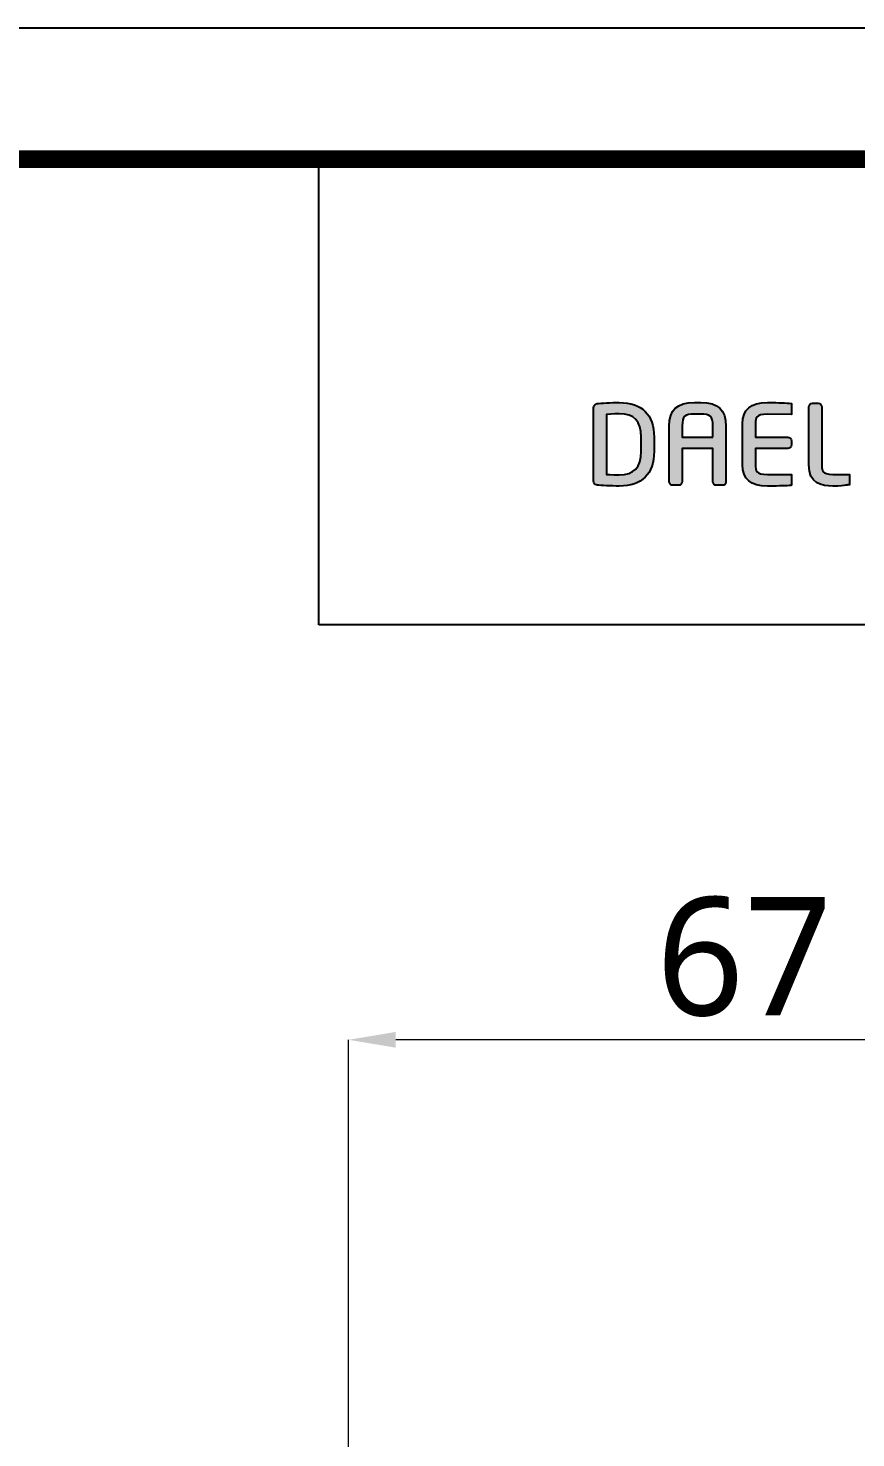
# Model space of a CAD drawing. Extents: x 16296677167 to 16296677818, y -37409618710 to -37409618233.
# Drawn here: x 16296677678.4 to 16296677748.5, y -37409618352.4 to -37409618233.2 of the extents above; entities that cross this region are included whole.
import ezdxf

# ---------------------------------------------------------------- set-up
doc = ezdxf.new("R2010")
doc.units = 0
doc.header["$LTSCALE"] = 10
doc.header["$MEASUREMENT"] = 0
doc.header["$PDMODE"] = 3
doc.header["$PDSIZE"] = -10
doc.layers.get('0').update_dxf_attribs({"linetype": 'CONTINUOUS'})
doc.layers.get('DEFPOINTS').update_dxf_attribs({"linetype": 'CONTINUOUS'})
doc.layers.add('레이어 1', color=7, linetype='CONTINUOUS')
doc.styles.add('Daelim Dimension', font='NanumGothic.ttf')
doc.dimstyles.new('DEFAULT', dxfattribs={"dimscale": 2, "dimtxt": 2, "dimasz": 2, "dimexe": 0, "dimexo": 2, "dimgap": 1, "dimtad": 1, "dimdec": 1, "dimzin": 9, "dimdsep": 46, "dimtxsty": 'Daelim Dimension', "dimcen": 0.5, "dimclrd": 252, "dimclre": 252, "dimclrt": 3, "dimadec": 1, "dimazin": 0, "dimtfac": 1, "dimtdec": 1, "dimtix": 1, "dimtmove": 0, "dimatfit": 3, "dimfxl": 1, "dimtolj": 1, "dimtzin": 1, "dimlwd": 9, "dimlwe": 9, "dimarcsym": 0})

# ---------------------------------------------------------------- blocks, each defined once
blk = doc.blocks.new('*D3')
at = {"color": 5, "lineweight": 9, "ltscale": 0.5, "transparency": 16777216}
for p, q in [((16296677705.5515, -37409618354.49032), (16296677705.5515, -37409618318.75658)), ((16296677768.5515, -37409618318.75658), (16296677709.5515, -37409618318.75658)), ((16296677772.5515, -37409618354.44032), (16296677772.5515, -37409618318.75658))]:
    blk.add_line(p, q, dxfattribs=at)
at = {"color": 5, "ltscale": 0.5, "transparency": 16777216}
for points in [[(16296677709.5515, -37409618318.08991), (16296677709.5515, -37409618319.42324), (16296677705.5515, -37409618318.75658)], [(16296677768.5515, -37409618318.08991), (16296677768.5515, -37409618319.42324), (16296677772.5515, -37409618318.75658)]]:
    blk.add_solid(points, dxfattribs=at)
at = {"layer": 'DEFPOINTS', "color": 0, "ltscale": 0.5, "transparency": 16777216}
for p in [(16296677705.5515, -37409618318.75658), (16296677705.5515, -37409618358.49032), (16296677772.5515, -37409618358.44032)]:
    blk.add_point(p, dxfattribs=at)
at = {"color": 7, "ltscale": 0.5, "transparency": 16777216, "insert": (16296677739.0515, -37409618311.75658), "char_height": 10, "attachment_point": 5, "style": 'Daelim Dimension'}
blk.add_mtext('\\A1;67', dxfattribs=at)

msp = doc.modelspace()

# ---------------------------------------------------------------- hatches: boundary and pattern name
at = {"layer": '레이어 1'}
h = msp.add_hatch(color=5, dxfattribs=at)
h.dxf.hatch_style = 2
edge = h.paths.add_edge_path()
edge.add_spline(control_points=[(16296677730.32654, -37409618268.987442), (16296677730.32654, -37409618270.313507), (16296677729.721531, -37409618270.958672), (16296677728.47628, -37409618270.958672), (16296677728.47628, -37409618270.958672), (16296677727.624331, -37409618270.942886), (16296677727.4023, -37409618270.939034), (16296677727.4023, -37409618270.939034), (16296677727.4023, -37409618265.854584), (16296677727.4023, -37409618265.854584), (16296677727.843559, -37409618265.810768), (16296677728.470659, -37409618265.803413), (16296677728.4769, -37409618265.803413), (16296677729.75589, -37409618265.803413), (16296677730.32654, -37409618266.411034), (16296677730.32654, -37409618267.772873), (16296677730.32654, -37409618267.772873), (16296677730.32654, -37409618268.987442), (16296677730.32654, -37409618268.987442)], knot_values=[0, 0, 0, 0, 1, 1, 1, 2, 2, 2, 3, 3, 3, 4, 4, 4, 5, 5, 5, 6, 6, 6, 6], degree=3, periodic=0)
edge = h.paths.add_edge_path()
edge.add_spline(control_points=[(16296677728.47628, -37409618264.848289), (16296677727.785021, -37409618264.848289), (16296677726.888281, -37409618264.890717), (16296677726.59421, -37409618264.938042), (16296677726.410299, -37409618264.968903), (16296677726.2924, -37409618265.106354), (16296677726.2924, -37409618265.287979), (16296677726.2924, -37409618265.287979), (16296677726.2924, -37409618271.473373), (16296677726.2924, -37409618271.473373), (16296677726.2924, -37409618271.663773), (16296677726.41143, -37409618271.797722), (16296677726.603149, -37409618271.824364), (16296677726.881281, -37409618271.870628), (16296677727.77511, -37409618271.912712), (16296677728.47628, -37409618271.912712), (16296677730.406481, -37409618271.912712), (16296677731.426279, -37409618270.90081), (16296677731.426279, -37409618268.987442), (16296677731.426279, -37409618268.987442), (16296677731.426279, -37409618267.772873), (16296677731.426279, -37409618267.772873), (16296677731.426279, -37409618265.859512), (16296677730.406481, -37409618264.848289), (16296677728.47628, -37409618264.848289)], knot_values=[0, 0, 0, 0, 1, 1, 1, 2, 2, 2, 3, 3, 3, 4, 4, 4, 5, 5, 5, 6, 6, 6, 7, 7, 7, 8, 8, 8, 8], degree=3, periodic=0)
h = msp.add_hatch(color=5, dxfattribs=at)
h.dxf.hatch_style = 2
edge = h.paths.add_edge_path()
edge.add_spline(control_points=[(16296677736.404301, -37409618267.76548), (16296677736.404301, -37409618267.76548), (16296677733.80159, -37409618267.76548), (16296677733.80159, -37409618267.76548), (16296677733.80159, -37409618267.668747), (16296677733.80159, -37409618266.837387), (16296677733.80159, -37409618266.837387), (16296677733.80159, -37409618265.969582), (16296677734.059561, -37409618265.822327), (16296677734.83349, -37409618265.822327), (16296677734.83349, -37409618265.822327), (16296677735.37319, -37409618265.822327), (16296677735.37319, -37409618265.822327), (16296677736.146681, -37409618265.822327), (16296677736.404301, -37409618265.969582), (16296677736.404301, -37409618266.837387), (16296677736.404301, -37409618266.837387), (16296677736.404301, -37409618267.668747), (16296677736.404301, -37409618267.76548)], knot_values=[0, 0, 0, 0, 1, 1, 1, 2, 2, 2, 3, 3, 3, 4, 4, 4, 5, 5, 5, 6, 6, 6, 6], degree=3, periodic=0)
edge = h.paths.add_edge_path()
edge.add_spline(control_points=[(16296677735.37319, -37409618264.848289), (16296677735.37319, -37409618264.848289), (16296677734.83349, -37409618264.848289), (16296677734.83349, -37409618264.848289), (16296677733.35911, -37409618264.848289), (16296677732.701759, -37409618265.461548), (16296677732.701759, -37409618266.837387), (16296677732.701759, -37409618266.837387), (16296677732.701759, -37409618271.54422), (16296677732.701759, -37409618271.54422), (16296677732.701759, -37409618271.709717), (16296677732.836229, -37409618271.849953), (16296677732.99497, -37409618271.849953), (16296677732.99497, -37409618271.849953), (16296677733.509871, -37409618271.849953), (16296677733.509871, -37409618271.849953), (16296677733.692369, -37409618271.849953), (16296677733.80159, -37409618271.694977), (16296677733.80159, -37409618271.54422), (16296677733.80159, -37409618271.54422), (16296677733.80159, -37409618268.83947), (16296677733.80159, -37409618268.733932), (16296677733.80159, -37409618268.733932), (16296677736.404301, -37409618268.733932), (16296677736.404301, -37409618268.733932), (16296677736.404301, -37409618268.83947), (16296677736.404301, -37409618271.54422), (16296677736.404301, -37409618271.54422), (16296677736.404301, -37409618271.712852), (16296677736.537279, -37409618271.849953), (16296677736.701111, -37409618271.849953), (16296677736.701111, -37409618271.849953), (16296677737.20969, -37409618271.849953), (16296677737.20969, -37409618271.849953), (16296677737.387991, -37409618271.849953), (16296677737.50798, -37409618271.691811), (16296677737.50798, -37409618271.54422), (16296677737.50798, -37409618271.54422), (16296677737.50798, -37409618266.837387), (16296677737.50798, -37409618266.837387), (16296677737.50798, -37409618265.461548), (16296677736.849331, -37409618264.848289), (16296677735.37319, -37409618264.848289)], knot_values=[0, 0, 0, 0, 1, 1, 1, 2, 2, 2, 3, 3, 3, 4, 4, 4, 5, 5, 5, 6, 6, 6, 7, 7, 7, 8, 8, 8, 9, 9, 9, 10, 10, 10, 11, 11, 11, 12, 12, 12, 13, 13, 13, 14, 14, 14, 14], degree=3, periodic=0)
h = msp.add_hatch(color=5, dxfattribs=at)
h.dxf.hatch_style = 2
edge = h.paths.add_edge_path()
edge.add_spline(control_points=[(16296677738.906719, -37409618266.647011), (16296677738.906719, -37409618266.647011), (16296677738.906719, -37409618270.111908), (16296677738.906719, -37409618270.111908), (16296677738.906719, -37409618271.324013), (16296677739.599039, -37409618271.912712), (16296677741.02363, -37409618271.912712), (16296677741.65247, -37409618271.912712), (16296677742.50835, -37409618271.901161), (16296677742.850571, -37409618271.86924), (16296677742.845659, -37409618271.86924), (16296677743.01651, -37409618271.852753), (16296677743.01651, -37409618271.852753), (16296677743.01651, -37409618271.852753), (16296677743.06595, -37409618271.847847), (16296677743.06595, -37409618271.847847), (16296677743.06595, -37409618271.847847), (16296677743.06595, -37409618270.920776), (16296677743.06595, -37409618270.920776), (16296677743.06595, -37409618270.920776), (16296677741.031441, -37409618270.920776), (16296677741.031441, -37409618270.920776), (16296677740.012159, -37409618270.920776), (16296677740.012159, -37409618270.633278), (16296677740.012159, -37409618270.111908), (16296677740.012159, -37409618270.111908), (16296677740.012159, -37409618268.827904), (16296677740.012159, -37409618268.727608), (16296677740.116899, -37409618268.727608), (16296677742.74695, -37409618268.727608), (16296677742.74695, -37409618268.727608), (16296677742.91921, -37409618268.727608), (16296677743.05953, -37409618268.590881), (16296677743.05953, -37409618268.422577), (16296677743.05953, -37409618268.422577), (16296677743.05953, -37409618268.078957), (16296677743.05953, -37409618268.078957), (16296677743.05953, -37409618267.909622), (16296677742.91921, -37409618267.772507), (16296677742.74695, -37409618267.772507), (16296677742.74695, -37409618267.772507), (16296677740.116899, -37409618267.772507), (16296677740.012159, -37409618267.772507), (16296677740.012159, -37409618267.672943), (16296677740.012159, -37409618266.647011), (16296677740.012159, -37409618266.647011), (16296677740.012159, -37409618266.12632), (16296677740.012159, -37409618265.839508), (16296677741.031441, -37409618265.839508), (16296677741.031441, -37409618265.839508), (16296677743.065149, -37409618265.84758), (16296677743.065149, -37409618265.84758), (16296677743.065149, -37409618265.84758), (16296677743.065149, -37409618264.926117), (16296677743.065149, -37409618264.926117), (16296677743.065149, -37409618264.926117), (16296677742.84943, -37409618264.902977), (16296677742.84943, -37409618264.902977), (16296677742.44928, -37409618264.866867), (16296677741.53187, -37409618264.848289), (16296677741.02363, -37409618264.848289), (16296677739.599039, -37409618264.848289), (16296677738.906719, -37409618265.436287), (16296677738.906719, -37409618266.647011)], knot_values=[0, 0, 0, 0, 1, 1, 1, 2, 2, 2, 3, 3, 3, 4, 4, 4, 5, 5, 5, 6, 6, 6, 7, 7, 7, 8, 8, 8, 9, 9, 9, 10, 10, 10, 11, 11, 11, 12, 12, 12, 13, 13, 13, 14, 14, 14, 15, 15, 15, 16, 16, 16, 17, 17, 17, 18, 18, 18, 19, 19, 19, 20, 20, 20, 21, 21, 21, 21], degree=3, periodic=0)
h = msp.add_hatch(color=5, dxfattribs=at)
h.dxf.hatch_style = 2
edge = h.paths.add_edge_path()
edge.add_spline(control_points=[(16296677744.83222, -37409618264.911057), (16296677744.661989, -37409618264.911057), (16296677744.517719, -37409618265.051659), (16296677744.517719, -37409618265.218536), (16296677744.517719, -37409618265.218536), (16296677744.517719, -37409618270.111908), (16296677744.517719, -37409618270.111908), (16296677744.517719, -37409618271.707603), (16296677745.60676, -37409618271.912712), (16296677746.55484, -37409618271.912712), (16296677747.25049, -37409618271.912712), (16296677747.42897, -37409618271.883247), (16296677747.634951, -37409618271.848892), (16296677747.634951, -37409618271.848892), (16296677747.755051, -37409618271.829971), (16296677747.755051, -37409618271.829971), (16296677747.75329, -37409618271.830673), (16296677747.914049, -37409618271.810677), (16296677747.914049, -37409618271.810677), (16296677747.914049, -37409618271.810677), (16296677747.96175, -37409618271.804367), (16296677747.96175, -37409618271.804367), (16296677747.96175, -37409618271.804367), (16296677747.96175, -37409618270.920776), (16296677747.96175, -37409618270.920776), (16296677747.96175, -37409618270.920776), (16296677746.565371, -37409618270.920776), (16296677746.565371, -37409618270.920776), (16296677745.620781, -37409618270.920776), (16296677745.620781, -37409618270.564209), (16296677745.620781, -37409618270.218147), (16296677745.620781, -37409618270.218147), (16296677745.620781, -37409618265.218536), (16296677745.620781, -37409618265.218536), (16296677745.620781, -37409618265.051659), (16296677745.47772, -37409618264.911057), (16296677745.30802, -37409618264.911057), (16296677745.30802, -37409618264.911057), (16296677744.83222, -37409618264.911057), (16296677744.83222, -37409618264.911057)], knot_values=[0, 0, 0, 0, 1, 1, 1, 2, 2, 2, 3, 3, 3, 4, 4, 4, 5, 5, 5, 6, 6, 6, 7, 7, 7, 8, 8, 8, 9, 9, 9, 10, 10, 10, 11, 11, 11, 12, 12, 12, 13, 13, 13, 13], degree=3, periodic=0)

# ---------------------------------------------------------------- linework, layer by layer
at = {"color": 5, "ltscale": 0.5}
msp.add_line((16296677703.04413, -37409618283.648651), (16296677703.04413, -37409618244.46032), dxfattribs=at)
at = {"color": 5, "ltscale": 40}
msp.add_line((16296677807.09012, -37409618283.648651), (16296677703.04413, -37409618283.648651), dxfattribs=at)
at = {"ltscale": 0.5}
msp.add_lwpolyline([(16296677166.62108, -37409618710.177017), (16296677817.62108, -37409618710.177017), (16296677817.62108, -37409618233.177017), (16296677166.62108, -37409618233.177017)], close=True, dxfattribs=at)
at = {"color": 5, "linetype": 'ByBlock', "lineweight": 200, "const_width": 1.5}
msp.add_lwpolyline([(16296677177.089279, -37409618689.752296), (16296677807.089279, -37409618689.752296), (16296677807.089279, -37409618244.252296), (16296677177.089279, -37409618244.252296)], close=True, dxfattribs=at)
at = {"layer": '레이어 1', "color": 5}
for points, knots in [([(16296677728.47628, -37409618264.848289), (16296677727.785021, -37409618264.848289), (16296677726.888281, -37409618264.890717), (16296677726.59421, -37409618264.938042), (16296677726.410299, -37409618264.968903), (16296677726.2924, -37409618265.106354), (16296677726.2924, -37409618265.287979), (16296677726.2924, -37409618265.287979), (16296677726.2924, -37409618271.473373), (16296677726.2924, -37409618271.473373), (16296677726.2924, -37409618271.663773), (16296677726.41143, -37409618271.797722), (16296677726.603149, -37409618271.824364), (16296677726.881281, -37409618271.870628), (16296677727.77511, -37409618271.912712), (16296677728.47628, -37409618271.912712), (16296677730.406481, -37409618271.912712), (16296677731.426279, -37409618270.90081), (16296677731.426279, -37409618268.987442), (16296677731.426279, -37409618268.987442), (16296677731.426279, -37409618267.772873), (16296677731.426279, -37409618267.772873), (16296677731.426279, -37409618265.859512), (16296677730.406481, -37409618264.848289), (16296677728.47628, -37409618264.848289)], [0, 0, 0, 0, 1, 1, 1, 2, 2, 2, 3, 3, 3, 4, 4, 4, 5, 5, 5, 6, 6, 6, 7, 7, 7, 8, 8, 8, 8]), ([(16296677730.32654, -37409618268.987442), (16296677730.32654, -37409618270.313507), (16296677729.721531, -37409618270.958672), (16296677728.47628, -37409618270.958672), (16296677728.47628, -37409618270.958672), (16296677727.624331, -37409618270.942886), (16296677727.4023, -37409618270.939034), (16296677727.4023, -37409618270.939034), (16296677727.4023, -37409618265.854584), (16296677727.4023, -37409618265.854584), (16296677727.843559, -37409618265.810768), (16296677728.470659, -37409618265.803413), (16296677728.4769, -37409618265.803413), (16296677729.75589, -37409618265.803413), (16296677730.32654, -37409618266.411034), (16296677730.32654, -37409618267.772873), (16296677730.32654, -37409618267.772873), (16296677730.32654, -37409618268.987442), (16296677730.32654, -37409618268.987442)], [0, 0, 0, 0, 1, 1, 1, 2, 2, 2, 3, 3, 3, 4, 4, 4, 5, 5, 5, 6, 6, 6, 6]), ([(16296677735.37319, -37409618264.848289), (16296677735.37319, -37409618264.848289), (16296677734.83349, -37409618264.848289), (16296677734.83349, -37409618264.848289), (16296677733.35911, -37409618264.848289), (16296677732.701759, -37409618265.461548), (16296677732.701759, -37409618266.837387), (16296677732.701759, -37409618266.837387), (16296677732.701759, -37409618271.54422), (16296677732.701759, -37409618271.54422), (16296677732.701759, -37409618271.709717), (16296677732.836229, -37409618271.849953), (16296677732.99497, -37409618271.849953), (16296677732.99497, -37409618271.849953), (16296677733.509871, -37409618271.849953), (16296677733.509871, -37409618271.849953), (16296677733.692369, -37409618271.849953), (16296677733.80159, -37409618271.694977), (16296677733.80159, -37409618271.54422), (16296677733.80159, -37409618271.54422), (16296677733.80159, -37409618268.83947), (16296677733.80159, -37409618268.733932), (16296677733.80159, -37409618268.733932), (16296677736.404301, -37409618268.733932), (16296677736.404301, -37409618268.733932), (16296677736.404301, -37409618268.83947), (16296677736.404301, -37409618271.54422), (16296677736.404301, -37409618271.54422), (16296677736.404301, -37409618271.712852), (16296677736.537279, -37409618271.849953), (16296677736.701111, -37409618271.849953), (16296677736.701111, -37409618271.849953), (16296677737.20969, -37409618271.849953), (16296677737.20969, -37409618271.849953), (16296677737.387991, -37409618271.849953), (16296677737.50798, -37409618271.691811), (16296677737.50798, -37409618271.54422), (16296677737.50798, -37409618271.54422), (16296677737.50798, -37409618266.837387), (16296677737.50798, -37409618266.837387), (16296677737.50798, -37409618265.461548), (16296677736.849331, -37409618264.848289), (16296677735.37319, -37409618264.848289)], [0, 0, 0, 0, 1, 1, 1, 2, 2, 2, 3, 3, 3, 4, 4, 4, 5, 5, 5, 6, 6, 6, 7, 7, 7, 8, 8, 8, 9, 9, 9, 10, 10, 10, 11, 11, 11, 12, 12, 12, 13, 13, 13, 14, 14, 14, 14]), ([(16296677736.404301, -37409618267.76548), (16296677736.404301, -37409618267.76548), (16296677733.80159, -37409618267.76548), (16296677733.80159, -37409618267.76548), (16296677733.80159, -37409618267.668747), (16296677733.80159, -37409618266.837387), (16296677733.80159, -37409618266.837387), (16296677733.80159, -37409618265.969582), (16296677734.059561, -37409618265.822327), (16296677734.83349, -37409618265.822327), (16296677734.83349, -37409618265.822327), (16296677735.37319, -37409618265.822327), (16296677735.37319, -37409618265.822327), (16296677736.146681, -37409618265.822327), (16296677736.404301, -37409618265.969582), (16296677736.404301, -37409618266.837387), (16296677736.404301, -37409618266.837387), (16296677736.404301, -37409618267.668747), (16296677736.404301, -37409618267.76548)], [0, 0, 0, 0, 1, 1, 1, 2, 2, 2, 3, 3, 3, 4, 4, 4, 5, 5, 5, 6, 6, 6, 6]), ([(16296677738.906719, -37409618266.647011), (16296677738.906719, -37409618266.647011), (16296677738.906719, -37409618270.111908), (16296677738.906719, -37409618270.111908), (16296677738.906719, -37409618271.324013), (16296677739.599039, -37409618271.912712), (16296677741.02363, -37409618271.912712), (16296677741.65247, -37409618271.912712), (16296677742.50835, -37409618271.901161), (16296677742.850571, -37409618271.86924), (16296677742.845659, -37409618271.86924), (16296677743.01651, -37409618271.852753), (16296677743.01651, -37409618271.852753), (16296677743.01651, -37409618271.852753), (16296677743.06595, -37409618271.847847), (16296677743.06595, -37409618271.847847), (16296677743.06595, -37409618271.847847), (16296677743.06595, -37409618270.920776), (16296677743.06595, -37409618270.920776), (16296677743.06595, -37409618270.920776), (16296677741.031441, -37409618270.920776), (16296677741.031441, -37409618270.920776), (16296677740.012159, -37409618270.920776), (16296677740.012159, -37409618270.633278), (16296677740.012159, -37409618270.111908), (16296677740.012159, -37409618270.111908), (16296677740.012159, -37409618268.827904), (16296677740.012159, -37409618268.727608), (16296677740.116899, -37409618268.727608), (16296677742.74695, -37409618268.727608), (16296677742.74695, -37409618268.727608), (16296677742.91921, -37409618268.727608), (16296677743.05953, -37409618268.590881), (16296677743.05953, -37409618268.422577), (16296677743.05953, -37409618268.422577), (16296677743.05953, -37409618268.078957), (16296677743.05953, -37409618268.078957), (16296677743.05953, -37409618267.909622), (16296677742.91921, -37409618267.772507), (16296677742.74695, -37409618267.772507), (16296677742.74695, -37409618267.772507), (16296677740.116899, -37409618267.772507), (16296677740.012159, -37409618267.772507), (16296677740.012159, -37409618267.672943), (16296677740.012159, -37409618266.647011), (16296677740.012159, -37409618266.647011), (16296677740.012159, -37409618266.12632), (16296677740.012159, -37409618265.839508), (16296677741.031441, -37409618265.839508), (16296677741.031441, -37409618265.839508), (16296677743.065149, -37409618265.84758), (16296677743.065149, -37409618265.84758), (16296677743.065149, -37409618265.84758), (16296677743.065149, -37409618264.926117), (16296677743.065149, -37409618264.926117), (16296677743.065149, -37409618264.926117), (16296677742.84943, -37409618264.902977), (16296677742.84943, -37409618264.902977), (16296677742.44928, -37409618264.866867), (16296677741.53187, -37409618264.848289), (16296677741.02363, -37409618264.848289), (16296677739.599039, -37409618264.848289), (16296677738.906719, -37409618265.436287), (16296677738.906719, -37409618266.647011)], [0, 0, 0, 0, 1, 1, 1, 2, 2, 2, 3, 3, 3, 4, 4, 4, 5, 5, 5, 6, 6, 6, 7, 7, 7, 8, 8, 8, 9, 9, 9, 10, 10, 10, 11, 11, 11, 12, 12, 12, 13, 13, 13, 14, 14, 14, 15, 15, 15, 16, 16, 16, 17, 17, 17, 18, 18, 18, 19, 19, 19, 20, 20, 20, 21, 21, 21, 21]), ([(16296677744.83222, -37409618264.911057), (16296677744.661989, -37409618264.911057), (16296677744.517719, -37409618265.051659), (16296677744.517719, -37409618265.218536), (16296677744.517719, -37409618265.218536), (16296677744.517719, -37409618270.111908), (16296677744.517719, -37409618270.111908), (16296677744.517719, -37409618271.707603), (16296677745.60676, -37409618271.912712), (16296677746.55484, -37409618271.912712), (16296677747.25049, -37409618271.912712), (16296677747.42897, -37409618271.883247), (16296677747.634951, -37409618271.848892), (16296677747.634951, -37409618271.848892), (16296677747.755051, -37409618271.829971), (16296677747.755051, -37409618271.829971), (16296677747.75329, -37409618271.830673), (16296677747.914049, -37409618271.810677), (16296677747.914049, -37409618271.810677), (16296677747.914049, -37409618271.810677), (16296677747.96175, -37409618271.804367), (16296677747.96175, -37409618271.804367), (16296677747.96175, -37409618271.804367), (16296677747.96175, -37409618270.920776), (16296677747.96175, -37409618270.920776), (16296677747.96175, -37409618270.920776), (16296677746.565371, -37409618270.920776), (16296677746.565371, -37409618270.920776), (16296677745.620781, -37409618270.920776), (16296677745.620781, -37409618270.564209), (16296677745.620781, -37409618270.218147), (16296677745.620781, -37409618270.218147), (16296677745.620781, -37409618265.218536), (16296677745.620781, -37409618265.218536), (16296677745.620781, -37409618265.051659), (16296677745.47772, -37409618264.911057), (16296677745.30802, -37409618264.911057), (16296677745.30802, -37409618264.911057), (16296677744.83222, -37409618264.911057), (16296677744.83222, -37409618264.911057)], [0, 0, 0, 0, 1, 1, 1, 2, 2, 2, 3, 3, 3, 4, 4, 4, 5, 5, 5, 6, 6, 6, 7, 7, 7, 8, 8, 8, 9, 9, 9, 10, 10, 10, 11, 11, 11, 12, 12, 12, 13, 13, 13, 13])]:
    msp.add_open_spline(points, degree=3, knots=knots, dxfattribs=at)

# ---------------------------------------------------------------- dimensions: what is measured, and where the dimension line sits
at = {"ltscale": 0.5}
dim = msp.add_linear_dim(base=(16296677705.5515, -37409618318.756577), p1=(16296677772.5515, -37409618358.440323), p2=(16296677705.5515, -37409618358.490318), dimstyle='DEFAULT', override={"dimtxt": 5, "dimclrd": 5, "dimclre": 5, "dimclrt": 7}, dxfattribs=at)
dim.commit()
dim.dimension.update_dxf_attribs({"geometry": '*D3', "text_midpoint": (16296677739.0515, -37409618311.756577)})

doc.saveas('drawing.dxf')
